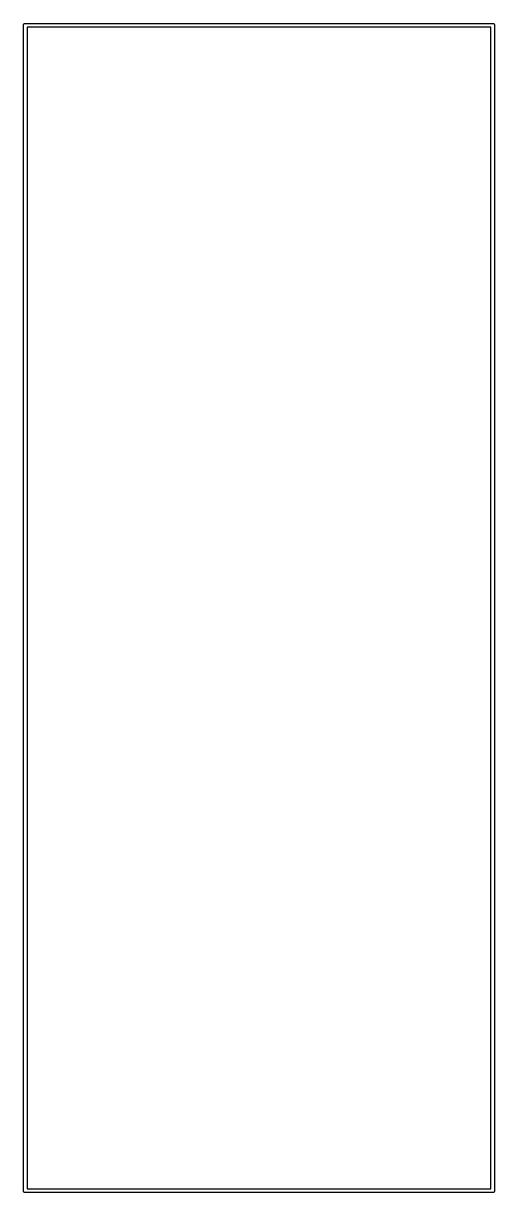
# Model space of a CAD drawing. Extents: x 124.9 to 143.4, y -145.7 to -99.9.
import ezdxf

# ---------------------------------------------------------------- set-up
doc = ezdxf.new("R2010")
doc.units = 0
doc.header["$MEASUREMENT"] = 0
doc.layers.add('BLACK', color=7, linetype='CONTINUOUS')

msp = doc.modelspace()

# ---------------------------------------------------------------- linework, layer by layer
at = {"layer": 'Black'}
for p, q in [((124.925, -100), (124.926, -99.9935)), ((124.925, -145.6), (124.925, -100)), ((124.926, -99.987), (124.928, -99.9808)), ((124.926, -99.9935), (124.926, -99.987)), ((124.928, -99.9808), (124.93, -99.9743)), ((124.93, -99.9743), (124.933, -99.9687)), ((124.933, -99.9687), (124.935, -99.9625)), ((124.935, -99.9625), (124.939, -99.9575)), ((124.939, -99.9575), (124.943, -99.9518)), ((124.943, -99.9518), (124.948, -99.9476)), ((124.948, -99.9476), (124.952, -99.9425)), ((124.952, -99.9425), (124.957, -99.9393)), ((124.957, -99.9393), (124.962, -99.935)), ((124.962, -99.935), (124.969, -99.9328)), ((124.969, -99.9328), (124.974, -99.9295)), ((124.974, -99.9295), (124.981, -99.9284)), ((124.981, -99.9284), (124.987, -99.9261)), ((124.987, -99.9261), (124.994, -99.9261)), ((124.994, -99.9261), (125, -99.925)), ((125, -99.925), (143.3, -99.925)), ((125.075, -100.075), (125.075, -145.525)), ((143.225, -100.075), (125.075, -100.075)), ((143.225, -145.525), (143.225, -100.075)), ((143.3, -99.925), (143.306, -99.9261)), ((143.306, -99.9261), (143.313, -99.9261)), ((143.313, -99.9261), (143.319, -99.9284)), ((143.319, -99.9284), (143.326, -99.9295)), ((143.326, -99.9295), (143.331, -99.9328)), ((143.331, -99.9328), (143.338, -99.935)), ((143.338, -99.935), (143.343, -99.9393)), ((143.343, -99.9393), (143.348, -99.9425)), ((143.348, -99.9425), (143.352, -99.9476)), ((143.352, -99.9476), (143.357, -99.9518)), ((143.357, -99.9518), (143.361, -99.9575)), ((143.361, -99.9575), (143.365, -99.9625)), ((143.365, -99.9625), (143.367, -99.9687)), ((143.367, -99.9687), (143.37, -99.9743)), ((143.37, -99.9743), (143.372, -99.9808)), ((143.372, -99.9808), (143.374, -99.987)), ((143.374, -99.987), (143.374, -99.9935)), ((143.374, -99.9935), (143.375, -100)), ((143.375, -100), (143.375, -145.6)), ((124.926, -145.606), (124.925, -145.6)), ((124.926, -145.613), (124.926, -145.606)), ((124.928, -145.619), (124.926, -145.613)), ((124.93, -145.626), (124.928, -145.619)), ((124.933, -145.631), (124.93, -145.626)), ((124.935, -145.637), (124.933, -145.631)), ((124.939, -145.643), (124.935, -145.637)), ((124.943, -145.648), (124.939, -145.643)), ((124.948, -145.652), (124.943, -145.648)), ((124.952, -145.657), (124.948, -145.652)), ((124.957, -145.661), (124.952, -145.657)), ((124.962, -145.665), (124.957, -145.661)), ((124.969, -145.667), (124.962, -145.665)), ((124.974, -145.67), (124.969, -145.667)), ((124.981, -145.672), (124.974, -145.67)), ((124.987, -145.674), (124.981, -145.672)), ((124.994, -145.674), (124.987, -145.674)), ((125, -145.675), (124.994, -145.674)), ((143.3, -145.675), (125, -145.675)), ((125.075, -145.525), (143.225, -145.525)), ((143.306, -145.674), (143.3, -145.675)), ((143.313, -145.674), (143.306, -145.674)), ((143.319, -145.672), (143.313, -145.674)), ((143.326, -145.67), (143.319, -145.672)), ((143.331, -145.667), (143.326, -145.67)), ((143.338, -145.665), (143.331, -145.667)), ((143.343, -145.661), (143.338, -145.665)), ((143.348, -145.657), (143.343, -145.661)), ((143.352, -145.652), (143.348, -145.657)), ((143.357, -145.648), (143.352, -145.652)), ((143.361, -145.643), (143.357, -145.648)), ((143.365, -145.637), (143.361, -145.643)), ((143.367, -145.631), (143.365, -145.637)), ((143.37, -145.626), (143.367, -145.631)), ((143.372, -145.619), (143.37, -145.626)), ((143.374, -145.613), (143.372, -145.619)), ((143.375, -145.6), (143.374, -145.606)), ((143.374, -145.606), (143.374, -145.613))]:
    msp.add_line(p, q, dxfattribs=at)

doc.saveas('drawing.dxf')
